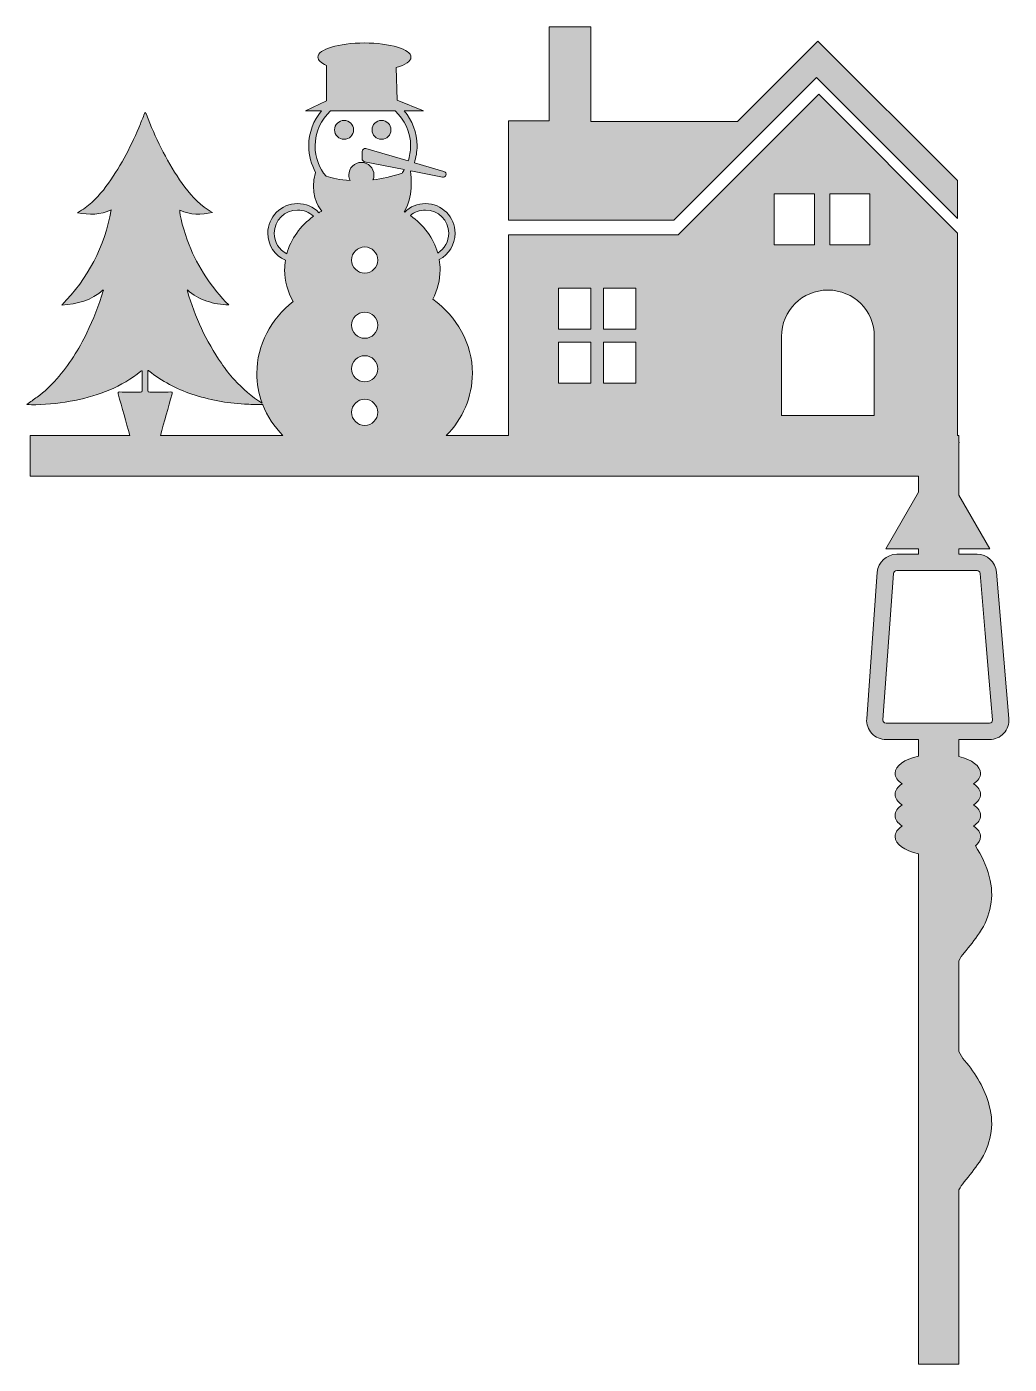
# Model space of a CAD drawing. Extents: x 587 to 2414, y -2744 to -256.
import ezdxf

# ---------------------------------------------------------------- set-up
doc = ezdxf.new("R2010")
doc.units = 0
doc.header["$MEASUREMENT"] = 0
doc.layers.add('Layer 1', color=7, linetype='Continuous')

# ---------------------------------------------------------------- blocks, each defined once
blk = doc.blocks.new('block 2')
at = {"layer": 'Layer 1', "true_color": 0xffffff}
h = blk.add_hatch(color=7, dxfattribs=at)
h.dxf.hatch_style = 2
h.paths.add_polyline_path([(2055.6, -350.2), (2318, -612.6), (2318, -542.1), (2058.2, -282.4), (1908.5, -432.1), (1636.1, -432.1), (1636.1, -255.8), (1558.7, -255.8), (1558.7, -430.7), (1482.8, -430.7), (1482.8, -615.6), (1790.2, -615.6)])
h = blk.add_hatch(color=7, dxfattribs=at)
h.dxf.hatch_style = 2
edge = h.paths.add_edge_path()
edge.add_spline(control_points=[(2377.4, -1581.7), (2387.4, -1581.7), (2397.1, -1577.4), (2403.9, -1570), (2410.7, -1562.6), (2414.2, -1552.6), (2413.3, -1542.5), (2413.3, -1542.5), (2390.3, -1270.1), (2390.3, -1270.1), (2388.7, -1251.3), (2373.2, -1237.1), (2354.3, -1237.1), (2354.3, -1237.1), (2320.5, -1237.1), (2320.5, -1237.1), (2320.5, -1237.1), (2320.5, -1226.9), (2320.5, -1226.9), (2320.5, -1226.9), (2378.2, -1226.9), (2378.2, -1226.9), (2378.2, -1226.9), (2320.5, -1127.1), (2320.5, -1127.1), (2320.5, -1127.1), (2320.5, -1029.7), (2320.5, -1029.7), (2320.5, -1029.7), (2321.2, -1029.7), (2321.2, -1029.7), (2321.2, -1029.7), (2321.2, -1028.6), (2321.2, -1028.6), (2321.2, -1028.6), (2320.5, -1028.6), (2320.5, -1028.6), (2320.5, -1028.6), (2320.5, -1016.4), (2320.5, -1016.4), (2320.5, -1016.4), (2318, -1016.4), (2318, -1016.4), (2318, -1016.4), (2318, -639.5), (2318, -639.5), (2318, -639.5), (2059.7, -381.2), (2059.7, -381.2), (2059.7, -381.2), (1798.1, -642.7), (1798.1, -642.7), (1798.1, -642.7), (1482.8, -642.7), (1482.8, -642.7), (1482.8, -642.7), (1482.8, -1016.4), (1482.8, -1016.4), (1482.8, -1016.4), (1367, -1016.4), (1367, -1016.4), (1397.3, -985.3), (1415.6, -944.7), (1415.6, -900.3), (1415.6, -844.9), (1386.9, -795.3), (1342, -762.6), (1350.8, -745.7), (1355.5, -727), (1355.5, -708.2), (1355.5, -701.6), (1354.9, -695.2), (1353.9, -688.9), (1371.9, -679.5), (1383.5, -660.8), (1383.5, -640), (1383.5, -609.5), (1358.8, -584.8), (1328.3, -584.8), (1313.7, -584.8), (1300, -590.4), (1289.8, -600.5), (1289.5, -600.3), (1289.2, -600.2), (1288.9, -600), (1305.5, -573.1), (1302, -534.8), (1300.8, -524.9), (1300.9, -524.6), (1301.1, -524.3), (1301.2, -524), (1301.2, -524), (1360.1, -535.7), (1360.1, -535.7), (1362.7, -536.3), (1365.4, -534.7), (1366.4, -532.2), (1367.5, -529.2), (1365.8, -525.9), (1362.7, -525), (1362.7, -525), (1307.7, -508.8), (1307.7, -508.8), (1310.9, -499), (1312.7, -488.4), (1312.7, -477.5), (1312.7, -452.7), (1303.6, -429.9), (1288.7, -412.4), (1288.7, -412.4), (1324.7, -412.4), (1324.7, -412.4), (1324.7, -412.4), (1275.5, -392.3), (1275.5, -392.3), (1275.5, -392.3), (1274, -331.7), (1274, -331.7), (1290.9, -326.8), (1301.4, -320), (1301.4, -312.4), (1301.4, -297.8), (1262.7, -286), (1214.8, -286), (1167, -286), (1128.2, -297.8), (1128.2, -312.4), (1128.2, -318.1), (1134.2, -323.4), (1144.2, -327.7), (1144.2, -327.7), (1144.2, -393.5), (1144.2, -393.5), (1144.2, -393.5), (1105, -412.4), (1105, -412.4), (1105, -412.4), (1135.1, -412.4), (1135.1, -412.4), (1120.2, -429.9), (1111.2, -452.7), (1111.2, -477.5), (1111.2, -495.4), (1115.9, -512.2), (1124.1, -526.8), (1112.4, -564.3), (1128.2, -589.6), (1135.5, -598.6), (1133.6, -599.6), (1131.8, -600.6), (1130.1, -601.7), (1119.7, -590.9), (1105.5, -584.8), (1090.3, -584.8), (1059.9, -584.8), (1035.1, -609.5), (1035.1, -640), (1035.1, -661.9), (1048.1, -681.5), (1067.8, -690.3), (1066.9, -696.2), (1066.4, -702.1), (1066.4, -708.2), (1066.4, -728.8), (1071.9, -749), (1082.4, -767.1), (1040.9, -799.7), (1014.7, -847.4), (1014.7, -900.3), (1014.7, -919.7), (1018.2, -938.4), (1024.7, -955.9), (1005.1, -944.2), (988.2, -929.1), (972.9, -912.3), (964.1, -902.7), (956.1, -892.4), (948.7, -881.6), (920.2, -840.5), (899.8, -795.6), (885.5, -747.8), (885.3, -747), (884.5, -746.2), (885.5, -745.1), (895.9, -755), (908.1, -761.6), (921.5, -766.1), (934.8, -770.6), (948.4, -773.1), (962.5, -773.3), (946.5, -757.2), (932.3, -740), (919.8, -721.2), (907.4, -702.3), (896.9, -682.4), (888.6, -661.3), (879.4, -638), (870.1, -603.2), (871.4, -597), (891, -606.5), (911.4, -605.3), (932, -601.3), (926.7, -598.1), (921.5, -594.9), (916.7, -591.2), (898.3, -577.2), (883.9, -559.5), (871, -540.5), (845.3, -502.8), (825.7, -461.8), (809.2, -419.3), (808.6, -417.8), (808.3, -416), (806.9, -414.5), (803.9, -422), (801.1, -429.3), (798.1, -436.5), (782, -475.2), (763.3, -512.6), (738.8, -546.8), (726.4, -564.1), (712.7, -580.3), (695.2, -592.8), (691, -595.8), (686.5, -598.4), (681.4, -601.7), (702.9, -605.2), (723.5, -606.6), (744, -596.4), (731.4, -665.3), (700.8, -724), (651.9, -773.4), (680.5, -771.6), (707.2, -765), (729, -744.9), (729.6, -745.9), (729.1, -746.6), (728.9, -747.2), (721.1, -774), (710.9, -799.9), (698.6, -825), (683.5, -855.9), (665.6, -885.1), (642.6, -910.8), (631.5, -923.2), (619.7, -935), (606, -944.7), (599.7, -949.1), (593.4, -953.5), (586.7, -958.2), (592.6, -959), (598, -958.9), (603.5, -958.8), (628, -958.3), (652.3, -955.7), (676.3, -950.8), (721.2, -941.7), (763.1, -925.7), (799.2, -896.6), (799.7, -896.2), (800.5, -895.6), (801, -895.7), (802, -896), (801.6, -897.1), (801.6, -897.8), (801.6, -909.1), (801.5, -920.5), (801.7, -931.8), (801.7, -934.6), (800.9, -935.3), (798.1, -935.3), (785.3, -935.2), (772.4, -935.3), (759.6, -935.2), (757, -935.2), (755.9, -935.4), (756.8, -938.5), (764.1, -964.5), (771.4, -990.5), (778.6, -1016.4), (778.6, -1016.4), (593.3, -1016.4), (593.3, -1016.4), (593.3, -1016.4), (593.3, -1091.6), (593.3, -1091.6), (593.3, -1091.6), (2245.3, -1091.6), (2245.3, -1091.6), (2245.3, -1091.6), (2245.3, -1121.8), (2245.3, -1121.8), (2245.3, -1121.8), (2184.5, -1226.9), (2184.5, -1226.9), (2184.5, -1226.9), (2245.3, -1226.9), (2245.3, -1226.9), (2245.3, -1226.9), (2245.3, -1237.1), (2245.3, -1237.1), (2245.3, -1237.1), (2204.8, -1237.1), (2204.8, -1237.1), (2186, -1237.1), (2170.2, -1251.8), (2168.8, -1270.5), (2168.8, -1270.5), (2149, -1543), (2149, -1543), (2148.3, -1552.9), (2151.8, -1562.8), (2158.6, -1570.2), (2165.4, -1577.5), (2175, -1581.7), (2185, -1581.7), (2185, -1581.7), (2245.3, -1581.7), (2245.3, -1581.7), (2245.3, -1581.7), (2245.3, -1612.4), (2245.3, -1612.4), (2219.5, -1618.3), (2201.8, -1630.4), (2201.8, -1644.3), (2201.8, -1651.6), (2206.6, -1658.3), (2214.8, -1664), (2206.6, -1669.6), (2201.8, -1676.4), (2201.8, -1683.6), (2201.8, -1690.9), (2206.6, -1697.6), (2214.8, -1703.3), (2206.6, -1708.9), (2201.8, -1715.7), (2201.8, -1722.9), (2201.8, -1730.1), (2206.6, -1736.9), (2214.8, -1742.5), (2206.6, -1748.2), (2201.8, -1754.9), (2201.8, -1762.2), (2201.8, -1776.1), (2219.5, -1788.2), (2245.3, -1794.1), (2245.3, -1794.1), (2245.3, -2718), (2245.3, -2718), (2245.3, -2718), (2245.3, -2743.6), (2245.3, -2743.6), (2245.3, -2743.6), (2320.5, -2743.6), (2320.5, -2743.6), (2320.5, -2743.6), (2320.5, -2718.6), (2320.5, -2718.6), (2320.5, -2718.6), (2320.5, -2419.3), (2320.5, -2419.3), (2323.3, -2414), (2326.5, -2408.9), (2330.3, -2404.4), (2340.4, -2392.5), (2350, -2380.3), (2358.6, -2367.5), (2380.1, -2335.5), (2386.9, -2300.3), (2377.1, -2262.8), (2368.9, -2231), (2352.1, -2203.5), (2331.1, -2178.7), (2326.7, -2173.4), (2323.2, -2167.7), (2320.5, -2161.8), (2320.5, -2161.8), (2320.5, -1993.1), (2320.5, -1993.1), (2323.3, -1987.8), (2326.5, -1982.7), (2330.3, -1978.2), (2340.4, -1966.3), (2350, -1954.1), (2358.6, -1941.3), (2380.1, -1909.3), (2386.9, -1874.1), (2377.1, -1836.5), (2371.7, -1815.7), (2362.7, -1796.8), (2351.2, -1779.3), (2357.3, -1774.2), (2360.8, -1768.4), (2360.8, -1762.2), (2360.8, -1754.9), (2356, -1748.2), (2347.8, -1742.5), (2356, -1736.9), (2360.8, -1730.1), (2360.8, -1722.9), (2360.8, -1715.7), (2356, -1708.9), (2347.8, -1703.3), (2356, -1697.6), (2360.8, -1690.9), (2360.8, -1683.6), (2360.8, -1676.4), (2356, -1669.6), (2347.8, -1664), (2356, -1658.3), (2360.8, -1651.6), (2360.8, -1644.3), (2360.8, -1630.9), (2344.5, -1619.3), (2320.5, -1613.1), (2320.5, -1613.1), (2320.5, -1581.7), (2320.5, -1581.7), (2320.5, -1581.7), (2377.4, -1581.7), (2377.4, -1581.7)], knot_values=[0, 0, 0, 0, 1, 1, 1, 2, 2, 2, 3, 3, 3, 4, 4, 4, 5, 5, 5, 6, 6, 6, 7, 7, 7, 8, 8, 8, 9, 9, 9, 10, 10, 10, 11, 11, 11, 12, 12, 12, 13, 13, 13, 14, 14, 14, 15, 15, 15, 16, 16, 16, 17, 17, 17, 18, 18, 18, 19, 19, 19, 20, 20, 20, 21, 21, 21, 22, 22, 22, 23, 23, 23, 24, 24, 24, 25, 25, 25, 26, 26, 26, 27, 27, 27, 28, 28, 28, 29, 29, 29, 30, 30, 30, 31, 31, 31, 32, 32, 32, 33, 33, 33, 34, 34, 34, 35, 35, 35, 36, 36, 36, 37, 37, 37, 38, 38, 38, 39, 39, 39, 40, 40, 40, 41, 41, 41, 42, 42, 42, 43, 43, 43, 44, 44, 44, 45, 45, 45, 46, 46, 46, 47, 47, 47, 48, 48, 48, 49, 49, 49, 50, 50, 50, 51, 51, 51, 52, 52, 52, 53, 53, 53, 54, 54, 54, 55, 55, 55, 56, 56, 56, 57, 57, 57, 58, 58, 58, 59, 59, 59, 60, 60, 60, 61, 61, 61, 62, 62, 62, 63, 63, 63, 64, 64, 64, 65, 65, 65, 66, 66, 66, 67, 67, 67, 68, 68, 68, 69, 69, 69, 70, 70, 70, 71, 71, 71, 72, 72, 72, 73, 73, 73, 74, 74, 74, 75, 75, 75, 76, 76, 76, 77, 77, 77, 78, 78, 78, 79, 79, 79, 80, 80, 80, 81, 81, 81, 82, 82, 82, 83, 83, 83, 84, 84, 84, 85, 85, 85, 86, 86, 86, 87, 87, 87, 88, 88, 88, 89, 89, 89, 90, 90, 90, 91, 91, 91, 92, 92, 92, 93, 93, 93, 94, 94, 94, 95, 95, 95, 96, 96, 96, 97, 97, 97, 98, 98, 98, 99, 99, 99, 100, 100, 100, 101, 101, 101, 102, 102, 102, 103, 103, 103, 104, 104, 104, 105, 105, 105, 106, 106, 106, 107, 107, 107, 108, 108, 108, 109, 109, 109, 110, 110, 110, 111, 111, 111, 112, 112, 112, 113, 113, 113, 114, 114, 114, 115, 115, 115, 116, 116, 116, 117, 117, 117, 118, 118, 118, 119, 119, 119, 120, 120, 120, 121, 121, 121, 122, 122, 122, 123, 123, 123, 124, 124, 124, 125, 125, 125, 126, 126, 126, 127, 127, 127, 128, 128, 128, 129, 129, 129, 130, 130, 130, 131, 131, 131, 132, 132, 132, 133, 133, 133, 134, 134, 134, 135, 135, 135, 136, 136, 136, 137, 137, 137, 138, 138, 138, 139, 139, 139, 140, 140, 140, 140], degree=3, periodic=1)
h.paths.add_polyline_path([(2080.4, -566.8), (2155, -566.8), (2155, -661.4), (2080.4, -661.4)])
edge = h.paths.add_edge_path()
edge.add_spline(control_points=[(2076.9, -745.6), (2124.6, -745.6), (2163.2, -784.2), (2163.2, -831.9), (2163.2, -831.9), (2163.2, -979.2), (2163.2, -979.2), (2163.2, -979.2), (1990.5, -979.2), (1990.5, -979.2), (1990.5, -979.2), (1990.5, -831.9), (1990.5, -831.9), (1990.5, -784.2), (2029.2, -745.6), (2076.9, -745.6)], knot_values=[0, 0, 0, 0, 1, 1, 1, 2, 2, 2, 3, 3, 3, 4, 4, 4, 5, 5, 5, 5], degree=3, periodic=1)
h.paths.add_polyline_path([(1977.2, -566.8), (2051.8, -566.8), (2051.8, -661.4), (1977.2, -661.4)])
h.paths.add_polyline_path([(1659.2, -742), (1719.4, -742), (1719.4, -818.4), (1659.2, -818.4)])
h.paths.add_polyline_path([(1659.2, -842.5), (1719.4, -842.5), (1719.4, -919), (1659.2, -919)])
h.paths.add_polyline_path([(1575.8, -742), (1636, -742), (1636, -818.4), (1575.8, -818.4)])
h.paths.add_polyline_path([(1575.8, -842.5), (1636, -842.5), (1636, -919), (1575.8, -919)])
edge = h.paths.add_edge_path()
edge.add_spline(control_points=[(1215.3, -786.6), (1228.8, -786.6), (1239.6, -797.5), (1239.6, -811), (1239.6, -824.4), (1228.8, -835.3), (1215.3, -835.3), (1201.9, -835.3), (1191, -824.4), (1191, -811), (1191, -797.5), (1201.9, -786.6), (1215.3, -786.6)], knot_values=[0, 0, 0, 0, 1, 1, 1, 2, 2, 2, 3, 3, 3, 4, 4, 4, 4], degree=3, periodic=1)
edge = h.paths.add_edge_path()
edge.add_spline(control_points=[(1191, -689.8), (1191, -676.4), (1201.9, -665.5), (1215.3, -665.5), (1228.8, -665.5), (1239.6, -676.4), (1239.6, -689.8), (1239.6, -703.2), (1228.8, -714.1), (1215.3, -714.1), (1201.9, -714.1), (1191, -703.2), (1191, -689.8)], knot_values=[0, 0, 0, 0, 1, 1, 1, 2, 2, 2, 3, 3, 3, 4, 4, 4, 4], degree=3, periodic=1)
edge = h.paths.add_edge_path()
edge.add_spline(control_points=[(1215.3, -867.7), (1228.8, -867.7), (1239.6, -878.6), (1239.6, -892), (1239.6, -905.4), (1228.8, -916.3), (1215.3, -916.3), (1201.9, -916.3), (1191, -905.4), (1191, -892), (1191, -878.6), (1201.9, -867.7), (1215.3, -867.7)], knot_values=[0, 0, 0, 0, 1, 1, 1, 2, 2, 2, 3, 3, 3, 4, 4, 4, 4], degree=3, periodic=1)
edge = h.paths.add_edge_path()
edge.add_spline(control_points=[(1215.3, -948.7), (1228.8, -948.7), (1239.6, -959.6), (1239.6, -973), (1239.6, -986.4), (1228.8, -997.3), (1215.3, -997.3), (1201.9, -997.3), (1191, -986.4), (1191, -973), (1191, -959.6), (1201.9, -948.7), (1215.3, -948.7)], knot_values=[0, 0, 0, 0, 1, 1, 1, 2, 2, 2, 3, 3, 3, 4, 4, 4, 4], degree=3, periodic=1)
edge = h.paths.add_edge_path()
edge.add_spline(control_points=[(1328.3, -596.7), (1352.2, -596.7), (1371.6, -616.1), (1371.6, -640), (1371.6, -655.2), (1363.6, -669), (1351.1, -676.7), (1343.2, -648.8), (1324.9, -624.5), (1300.2, -607.1), (1307.9, -600.4), (1317.8, -596.7), (1328.3, -596.7)], knot_values=[0, 0, 0, 0, 1, 1, 1, 2, 2, 2, 3, 3, 3, 4, 4, 4, 4], degree=3, periodic=1)
edge = h.paths.add_edge_path()
edge.add_spline(control_points=[(1123.1, -477.5), (1123.1, -451.8), (1134.1, -428.6), (1151.6, -412.4), (1151.6, -412.4), (1272.2, -412.4), (1272.2, -412.4), (1289.7, -428.6), (1300.7, -451.8), (1300.7, -477.5), (1300.7, -487.3), (1299.1, -496.7), (1296.2, -505.5), (1296.2, -505.5), (1217.7, -482.5), (1217.7, -482.5), (1214.2, -481.5), (1210.6, -484.1), (1210.6, -487.7), (1210.6, -487.7), (1210.4, -501.3), (1210.4, -501.3), (1210.4, -504), (1212.3, -506.3), (1214.9, -506.9), (1214.9, -506.9), (1289, -521.6), (1289, -521.6), (1287.6, -523.9), (1286.2, -526.2), (1284.7, -528.3), (1265.2, -534.9), (1247.1, -538.8), (1230.6, -540.8), (1231.8, -537.9), (1232.5, -534.8), (1232.5, -531.5), (1232.5, -518.6), (1222.1, -508.1), (1209.2, -508.1), (1196.2, -508.1), (1185.8, -518.6), (1185.8, -531.5), (1185.8, -535.3), (1186.7, -538.9), (1188.3, -542), (1169.5, -540.8), (1154.4, -537.4), (1143.5, -534), (1130.8, -518.7), (1123.1, -499), (1123.1, -477.5)], knot_values=[0, 0, 0, 0, 1, 1, 1, 2, 2, 2, 3, 3, 3, 4, 4, 4, 5, 5, 5, 6, 6, 6, 7, 7, 7, 8, 8, 8, 9, 9, 9, 10, 10, 10, 11, 11, 11, 12, 12, 12, 13, 13, 13, 14, 14, 14, 15, 15, 15, 16, 16, 16, 17, 17, 17, 17], degree=3, periodic=1)
edge = h.paths.add_edge_path()
edge.add_spline(control_points=[(1070.4, -678.3), (1056.2, -671), (1047.1, -656.3), (1047.1, -640), (1047.1, -616.1), (1066.5, -596.7), (1090.3, -596.7), (1101.5, -596.7), (1111.9, -600.9), (1119.9, -608.4), (1095.6, -626), (1077.9, -650.4), (1070.4, -678.3)], knot_values=[0, 0, 0, 0, 1, 1, 1, 2, 2, 2, 3, 3, 3, 4, 4, 4, 4], degree=3, periodic=1)
edge = h.paths.add_edge_path()
edge.add_spline(control_points=[(854.6, -935.2), (841.5, -935.3), (828.4, -935.2), (815.4, -935.3), (813, -935.3), (812.1, -934.6), (812.2, -932.1), (812.3, -923), (812.2, -913.9), (812.2, -904.8), (812.2, -901.6), (812.2, -898.4), (812.2, -895.3), (813.3, -895), (813.7, -895.6), (814.1, -895.9), (837.9, -915.5), (864.9, -929.3), (893.9, -939.1), (925.6, -949.7), (958.1, -955.9), (991.5, -957.7), (1002.4, -958.3), (1013.3, -959), (1024.2, -958.7), (1024.7, -958.7), (1025.3, -958.8), (1025.8, -958.8), (1034.2, -980.1), (1047, -999.7), (1063.3, -1016.4), (1063.3, -1016.4), (835.3, -1016.4), (835.3, -1016.4), (842.5, -990.4), (849.8, -964.5), (857.1, -938.5), (857.9, -935.7), (857.3, -935.2), (854.6, -935.2)], knot_values=[0, 0, 0, 0, 1, 1, 1, 2, 2, 2, 3, 3, 3, 4, 4, 4, 5, 5, 5, 6, 6, 6, 7, 7, 7, 8, 8, 8, 9, 9, 9, 10, 10, 10, 11, 11, 11, 12, 12, 12, 13, 13, 13, 13], degree=3, periodic=1)
edge = h.paths.add_edge_path()
edge.add_spline(control_points=[(2185, -1551.3), (2182.9, -1551.3), (2181.5, -1550.1), (2180.9, -1549.4), (2180.2, -1548.8), (2179.2, -1547.3), (2179.3, -1545.2), (2179.3, -1545.2), (2199.1, -1272.7), (2199.1, -1272.7), (2199.3, -1269.8), (2201.8, -1267.5), (2204.8, -1267.5), (2204.8, -1267.5), (2245.3, -1267.5), (2245.3, -1267.5), (2245.3, -1267.5), (2320.5, -1267.5), (2320.5, -1267.5), (2320.5, -1267.5), (2354.3, -1267.5), (2354.3, -1267.5), (2357.3, -1267.5), (2359.7, -1269.7), (2360, -1272.7), (2360, -1272.7), (2369.4, -1384.2), (2369.4, -1384.2), (2369.4, -1384.2), (2376.9, -1473.2), (2376.9, -1473.2), (2376.9, -1473.2), (2383, -1545.1), (2383, -1545.1), (2383.2, -1547.3), (2382.2, -1548.8), (2381.6, -1549.4), (2380.9, -1550.1), (2379.5, -1551.3), (2377.4, -1551.3), (2377.4, -1551.3), (2328.4, -1551.3), (2328.4, -1551.3), (2328.4, -1551.3), (2245.3, -1551.3), (2245.3, -1551.3), (2245.3, -1551.3), (2185, -1551.3), (2185, -1551.3)], knot_values=[0, 0, 0, 0, 1, 1, 1, 2, 2, 2, 3, 3, 3, 4, 4, 4, 5, 5, 5, 6, 6, 6, 7, 7, 7, 8, 8, 8, 9, 9, 9, 10, 10, 10, 11, 11, 11, 12, 12, 12, 13, 13, 13, 14, 14, 14, 15, 15, 15, 16, 16, 16, 16], degree=3, periodic=1)
h = blk.add_hatch(color=7, dxfattribs=at)
h.dxf.hatch_style = 2
edge = h.paths.add_edge_path()
edge.add_spline(control_points=[(1176.9, -465.2), (1186.7, -465.2), (1194.6, -457.4), (1194.6, -447.6), (1194.6, -437.9), (1186.7, -430), (1176.9, -430), (1167.2, -430), (1159.3, -437.9), (1159.3, -447.6), (1159.3, -457.4), (1167.2, -465.2), (1176.9, -465.2)], knot_values=[0, 0, 0, 0, 1, 1, 1, 2, 2, 2, 3, 3, 3, 4, 4, 4, 4], degree=3, periodic=1)
h = blk.add_hatch(color=7, dxfattribs=at)
h.dxf.hatch_style = 2
edge = h.paths.add_edge_path()
edge.add_spline(control_points=[(1246.5, -465.2), (1256.3, -465.2), (1264.2, -457.4), (1264.2, -447.6), (1264.2, -437.9), (1256.3, -430), (1246.5, -430), (1236.8, -430), (1228.9, -437.9), (1228.9, -447.6), (1228.9, -457.4), (1236.8, -465.2), (1246.5, -465.2)], knot_values=[0, 0, 0, 0, 1, 1, 1, 2, 2, 2, 3, 3, 3, 4, 4, 4, 4], degree=3, periodic=1)
at = {"layer": 'Layer 1', "lineweight": 0}
for points in [[(2055.6, -350.2), (2318, -612.6), (2318, -542.1), (2058.2, -282.4), (1908.5, -432.1), (1636.1, -432.1), (1636.1, -255.8), (1558.7, -255.8), (1558.7, -430.7), (1482.8, -430.7), (1482.8, -615.6), (1790.2, -615.6), (2055.6, -350.2)], [(1977.2, -566.8), (2051.8, -566.8), (2051.8, -661.4), (1977.2, -661.4), (1977.2, -566.8)], [(2080.4, -566.8), (2155, -566.8), (2155, -661.4), (2080.4, -661.4), (2080.4, -566.8)], [(1575.8, -742), (1636, -742), (1636, -818.4), (1575.8, -818.4), (1575.8, -742)], [(1659.2, -742), (1719.4, -742), (1719.4, -818.4), (1659.2, -818.4), (1659.2, -742)], [(1575.8, -842.5), (1636, -842.5), (1636, -919), (1575.8, -919), (1575.8, -842.5)], [(1659.2, -842.5), (1719.4, -842.5), (1719.4, -919), (1659.2, -919), (1659.2, -842.5)]]:
    blk.add_lwpolyline(points, dxfattribs=at)
for points, knots in [([(2377.4, -1581.7), (2387.4, -1581.7), (2397.1, -1577.4), (2403.9, -1570), (2410.7, -1562.6), (2414.2, -1552.6), (2413.3, -1542.5), (2413.3, -1542.5), (2390.3, -1270.1), (2390.3, -1270.1), (2388.7, -1251.3), (2373.2, -1237.1), (2354.3, -1237.1), (2354.3, -1237.1), (2320.5, -1237.1), (2320.5, -1237.1), (2320.5, -1237.1), (2320.5, -1226.9), (2320.5, -1226.9), (2320.5, -1226.9), (2378.2, -1226.9), (2378.2, -1226.9), (2378.2, -1226.9), (2320.5, -1127.1), (2320.5, -1127.1), (2320.5, -1127.1), (2320.5, -1029.7), (2320.5, -1029.7), (2320.5, -1029.7), (2321.2, -1029.7), (2321.2, -1029.7), (2321.2, -1029.7), (2321.2, -1028.6), (2321.2, -1028.6), (2321.2, -1028.6), (2320.5, -1028.6), (2320.5, -1028.6), (2320.5, -1028.6), (2320.5, -1016.4), (2320.5, -1016.4), (2320.5, -1016.4), (2318, -1016.4), (2318, -1016.4), (2318, -1016.4), (2318, -639.5), (2318, -639.5), (2318, -639.5), (2059.7, -381.2), (2059.7, -381.2), (2059.7, -381.2), (1798.1, -642.7), (1798.1, -642.7), (1798.1, -642.7), (1482.8, -642.7), (1482.8, -642.7), (1482.8, -642.7), (1482.8, -1016.4), (1482.8, -1016.4), (1482.8, -1016.4), (1367, -1016.4), (1367, -1016.4), (1397.3, -985.3), (1415.6, -944.7), (1415.6, -900.3), (1415.6, -844.9), (1386.9, -795.3), (1342, -762.6), (1350.8, -745.7), (1355.5, -727), (1355.5, -708.2), (1355.5, -701.6), (1354.9, -695.2), (1353.9, -688.9), (1371.9, -679.5), (1383.5, -660.8), (1383.5, -640), (1383.5, -609.5), (1358.8, -584.8), (1328.3, -584.8), (1313.7, -584.8), (1300, -590.4), (1289.8, -600.5), (1289.5, -600.3), (1289.2, -600.2), (1288.9, -600), (1305.5, -573.1), (1302, -534.8), (1300.8, -524.9), (1300.9, -524.6), (1301.1, -524.3), (1301.2, -524), (1301.2, -524), (1360.1, -535.7), (1360.1, -535.7), (1362.7, -536.3), (1365.4, -534.7), (1366.4, -532.2), (1367.5, -529.2), (1365.8, -525.9), (1362.7, -525), (1362.7, -525), (1307.7, -508.8), (1307.7, -508.8), (1310.9, -499), (1312.7, -488.4), (1312.7, -477.5), (1312.7, -452.7), (1303.6, -429.9), (1288.7, -412.4), (1288.7, -412.4), (1324.7, -412.4), (1324.7, -412.4), (1324.7, -412.4), (1275.5, -392.3), (1275.5, -392.3), (1275.5, -392.3), (1274, -331.7), (1274, -331.7), (1290.9, -326.8), (1301.4, -320), (1301.4, -312.4), (1301.4, -297.8), (1262.7, -286), (1214.8, -286), (1167, -286), (1128.2, -297.8), (1128.2, -312.4), (1128.2, -318.1), (1134.2, -323.4), (1144.2, -327.7), (1144.2, -327.7), (1144.2, -393.5), (1144.2, -393.5), (1144.2, -393.5), (1105, -412.4), (1105, -412.4), (1105, -412.4), (1135.1, -412.4), (1135.1, -412.4), (1120.2, -429.9), (1111.2, -452.7), (1111.2, -477.5), (1111.2, -495.4), (1115.9, -512.2), (1124.1, -526.8), (1112.4, -564.3), (1128.2, -589.6), (1135.5, -598.6), (1133.6, -599.6), (1131.8, -600.6), (1130.1, -601.7), (1119.7, -590.9), (1105.5, -584.8), (1090.3, -584.8), (1059.9, -584.8), (1035.1, -609.5), (1035.1, -640), (1035.1, -661.9), (1048.1, -681.5), (1067.8, -690.3), (1066.9, -696.2), (1066.4, -702.1), (1066.4, -708.2), (1066.4, -728.8), (1071.9, -749), (1082.4, -767.1), (1040.9, -799.7), (1014.7, -847.4), (1014.7, -900.3), (1014.7, -919.7), (1018.2, -938.4), (1024.7, -955.9), (1005.1, -944.2), (988.2, -929.1), (972.9, -912.3), (964.1, -902.7), (956.1, -892.4), (948.7, -881.6), (920.2, -840.5), (899.8, -795.6), (885.5, -747.8), (885.3, -747), (884.5, -746.2), (885.5, -745.1), (895.9, -755), (908.1, -761.6), (921.5, -766.1), (934.8, -770.6), (948.4, -773.1), (962.5, -773.3), (946.5, -757.2), (932.3, -740), (919.8, -721.2), (907.4, -702.3), (896.9, -682.4), (888.6, -661.3), (879.4, -638), (870.1, -603.2), (871.4, -597), (891, -606.5), (911.4, -605.3), (932, -601.3), (926.7, -598.1), (921.5, -594.9), (916.7, -591.2), (898.3, -577.2), (883.9, -559.5), (871, -540.5), (845.3, -502.8), (825.7, -461.8), (809.2, -419.3), (808.6, -417.8), (808.3, -416), (806.9, -414.5), (803.9, -422), (801.1, -429.3), (798.1, -436.5), (782, -475.2), (763.3, -512.6), (738.8, -546.8), (726.4, -564.1), (712.7, -580.3), (695.2, -592.8), (691, -595.8), (686.5, -598.4), (681.4, -601.7), (702.9, -605.2), (723.5, -606.6), (744, -596.4), (731.4, -665.3), (700.8, -724), (651.9, -773.4), (680.5, -771.6), (707.2, -765), (729, -744.9), (729.6, -745.9), (729.1, -746.6), (728.9, -747.2), (721.1, -774), (710.9, -799.9), (698.6, -825), (683.5, -855.9), (665.6, -885.1), (642.6, -910.8), (631.5, -923.2), (619.7, -935), (606, -944.7), (599.7, -949.1), (593.4, -953.5), (586.7, -958.2), (592.6, -959), (598, -958.9), (603.5, -958.8), (628, -958.3), (652.3, -955.7), (676.3, -950.8), (721.2, -941.7), (763.1, -925.7), (799.2, -896.6), (799.7, -896.2), (800.5, -895.6), (801, -895.7), (802, -896), (801.6, -897.1), (801.6, -897.8), (801.6, -909.1), (801.5, -920.5), (801.7, -931.8), (801.7, -934.6), (800.9, -935.3), (798.1, -935.3), (785.3, -935.2), (772.4, -935.3), (759.6, -935.2), (757, -935.2), (755.9, -935.4), (756.8, -938.5), (764.1, -964.5), (771.4, -990.5), (778.6, -1016.4), (778.6, -1016.4), (593.3, -1016.4), (593.3, -1016.4), (593.3, -1016.4), (593.3, -1091.6), (593.3, -1091.6), (593.3, -1091.6), (2245.3, -1091.6), (2245.3, -1091.6), (2245.3, -1091.6), (2245.3, -1121.8), (2245.3, -1121.8), (2245.3, -1121.8), (2184.5, -1226.9), (2184.5, -1226.9), (2184.5, -1226.9), (2245.3, -1226.9), (2245.3, -1226.9), (2245.3, -1226.9), (2245.3, -1237.1), (2245.3, -1237.1), (2245.3, -1237.1), (2204.8, -1237.1), (2204.8, -1237.1), (2186, -1237.1), (2170.2, -1251.8), (2168.8, -1270.5), (2168.8, -1270.5), (2149, -1543), (2149, -1543), (2148.3, -1552.9), (2151.8, -1562.8), (2158.6, -1570.2), (2165.4, -1577.5), (2175, -1581.7), (2185, -1581.7), (2185, -1581.7), (2245.3, -1581.7), (2245.3, -1581.7), (2245.3, -1581.7), (2245.3, -1612.4), (2245.3, -1612.4), (2219.5, -1618.3), (2201.8, -1630.4), (2201.8, -1644.3), (2201.8, -1651.6), (2206.6, -1658.3), (2214.8, -1664), (2206.6, -1669.6), (2201.8, -1676.4), (2201.8, -1683.6), (2201.8, -1690.9), (2206.6, -1697.6), (2214.8, -1703.3), (2206.6, -1708.9), (2201.8, -1715.7), (2201.8, -1722.9), (2201.8, -1730.1), (2206.6, -1736.9), (2214.8, -1742.5), (2206.6, -1748.2), (2201.8, -1754.9), (2201.8, -1762.2), (2201.8, -1776.1), (2219.5, -1788.2), (2245.3, -1794.1), (2245.3, -1794.1), (2245.3, -2718), (2245.3, -2718), (2245.3, -2718), (2245.3, -2743.6), (2245.3, -2743.6), (2245.3, -2743.6), (2320.5, -2743.6), (2320.5, -2743.6), (2320.5, -2743.6), (2320.5, -2718.6), (2320.5, -2718.6), (2320.5, -2718.6), (2320.5, -2419.3), (2320.5, -2419.3), (2323.3, -2414), (2326.5, -2408.9), (2330.3, -2404.4), (2340.4, -2392.5), (2350, -2380.3), (2358.6, -2367.5), (2380.1, -2335.5), (2386.9, -2300.3), (2377.1, -2262.8), (2368.9, -2231), (2352.1, -2203.5), (2331.1, -2178.7), (2326.7, -2173.4), (2323.2, -2167.7), (2320.5, -2161.8), (2320.5, -2161.8), (2320.5, -1993.1), (2320.5, -1993.1), (2323.3, -1987.8), (2326.5, -1982.7), (2330.3, -1978.2), (2340.4, -1966.3), (2350, -1954.1), (2358.6, -1941.3), (2380.1, -1909.3), (2386.9, -1874.1), (2377.1, -1836.5), (2371.7, -1815.7), (2362.7, -1796.8), (2351.2, -1779.3), (2357.3, -1774.2), (2360.8, -1768.4), (2360.8, -1762.2), (2360.8, -1754.9), (2356, -1748.2), (2347.8, -1742.5), (2356, -1736.9), (2360.8, -1730.1), (2360.8, -1722.9), (2360.8, -1715.7), (2356, -1708.9), (2347.8, -1703.3), (2356, -1697.6), (2360.8, -1690.9), (2360.8, -1683.6), (2360.8, -1676.4), (2356, -1669.6), (2347.8, -1664), (2356, -1658.3), (2360.8, -1651.6), (2360.8, -1644.3), (2360.8, -1630.9), (2344.5, -1619.3), (2320.5, -1613.1), (2320.5, -1613.1), (2320.5, -1581.7), (2320.5, -1581.7), (2320.5, -1581.7), (2377.4, -1581.7), (2377.4, -1581.7)], [0, 0, 0, 0, 1, 1, 1, 2, 2, 2, 3, 3, 3, 4, 4, 4, 5, 5, 5, 6, 6, 6, 7, 7, 7, 8, 8, 8, 9, 9, 9, 10, 10, 10, 11, 11, 11, 12, 12, 12, 13, 13, 13, 14, 14, 14, 15, 15, 15, 16, 16, 16, 17, 17, 17, 18, 18, 18, 19, 19, 19, 20, 20, 20, 21, 21, 21, 22, 22, 22, 23, 23, 23, 24, 24, 24, 25, 25, 25, 26, 26, 26, 27, 27, 27, 28, 28, 28, 29, 29, 29, 30, 30, 30, 31, 31, 31, 32, 32, 32, 33, 33, 33, 34, 34, 34, 35, 35, 35, 36, 36, 36, 37, 37, 37, 38, 38, 38, 39, 39, 39, 40, 40, 40, 41, 41, 41, 42, 42, 42, 43, 43, 43, 44, 44, 44, 45, 45, 45, 46, 46, 46, 47, 47, 47, 48, 48, 48, 49, 49, 49, 50, 50, 50, 51, 51, 51, 52, 52, 52, 53, 53, 53, 54, 54, 54, 55, 55, 55, 56, 56, 56, 57, 57, 57, 58, 58, 58, 59, 59, 59, 60, 60, 60, 61, 61, 61, 62, 62, 62, 63, 63, 63, 64, 64, 64, 65, 65, 65, 66, 66, 66, 67, 67, 67, 68, 68, 68, 69, 69, 69, 70, 70, 70, 71, 71, 71, 72, 72, 72, 73, 73, 73, 74, 74, 74, 75, 75, 75, 76, 76, 76, 77, 77, 77, 78, 78, 78, 79, 79, 79, 80, 80, 80, 81, 81, 81, 82, 82, 82, 83, 83, 83, 84, 84, 84, 85, 85, 85, 86, 86, 86, 87, 87, 87, 88, 88, 88, 89, 89, 89, 90, 90, 90, 91, 91, 91, 92, 92, 92, 93, 93, 93, 94, 94, 94, 95, 95, 95, 96, 96, 96, 97, 97, 97, 98, 98, 98, 99, 99, 99, 100, 100, 100, 101, 101, 101, 102, 102, 102, 103, 103, 103, 104, 104, 104, 105, 105, 105, 106, 106, 106, 107, 107, 107, 108, 108, 108, 109, 109, 109, 110, 110, 110, 111, 111, 111, 112, 112, 112, 113, 113, 113, 114, 114, 114, 115, 115, 115, 116, 116, 116, 117, 117, 117, 118, 118, 118, 119, 119, 119, 120, 120, 120, 121, 121, 121, 122, 122, 122, 123, 123, 123, 124, 124, 124, 125, 125, 125, 126, 126, 126, 127, 127, 127, 128, 128, 128, 129, 129, 129, 130, 130, 130, 131, 131, 131, 132, 132, 132, 133, 133, 133, 134, 134, 134, 135, 135, 135, 136, 136, 136, 137, 137, 137, 138, 138, 138, 139, 139, 139, 140, 140, 140, 140]), ([(1123.1, -477.5), (1123.1, -451.8), (1134.1, -428.6), (1151.6, -412.4), (1151.6, -412.4), (1272.2, -412.4), (1272.2, -412.4), (1289.7, -428.6), (1300.7, -451.8), (1300.7, -477.5), (1300.7, -487.3), (1299.1, -496.7), (1296.2, -505.5), (1296.2, -505.5), (1217.7, -482.5), (1217.7, -482.5), (1214.2, -481.5), (1210.6, -484.1), (1210.6, -487.7), (1210.6, -487.7), (1210.4, -501.3), (1210.4, -501.3), (1210.4, -504), (1212.3, -506.3), (1214.9, -506.9), (1214.9, -506.9), (1289, -521.6), (1289, -521.6), (1287.6, -523.9), (1286.2, -526.2), (1284.7, -528.3), (1265.2, -534.9), (1247.1, -538.8), (1230.6, -540.8), (1231.8, -537.9), (1232.5, -534.8), (1232.5, -531.5), (1232.5, -518.6), (1222.1, -508.1), (1209.2, -508.1), (1196.2, -508.1), (1185.8, -518.6), (1185.8, -531.5), (1185.8, -535.3), (1186.7, -538.9), (1188.3, -542), (1169.5, -540.8), (1154.4, -537.4), (1143.5, -534), (1130.8, -518.7), (1123.1, -499), (1123.1, -477.5)], [0, 0, 0, 0, 1, 1, 1, 2, 2, 2, 3, 3, 3, 4, 4, 4, 5, 5, 5, 6, 6, 6, 7, 7, 7, 8, 8, 8, 9, 9, 9, 10, 10, 10, 11, 11, 11, 12, 12, 12, 13, 13, 13, 14, 14, 14, 15, 15, 15, 16, 16, 16, 17, 17, 17, 17]), ([(1176.9, -465.2), (1186.7, -465.2), (1194.6, -457.4), (1194.6, -447.6), (1194.6, -437.9), (1186.7, -430), (1176.9, -430), (1167.2, -430), (1159.3, -437.9), (1159.3, -447.6), (1159.3, -457.4), (1167.2, -465.2), (1176.9, -465.2)], [0, 0, 0, 0, 1, 1, 1, 2, 2, 2, 3, 3, 3, 4, 4, 4, 4]), ([(1246.5, -465.2), (1256.3, -465.2), (1264.2, -457.4), (1264.2, -447.6), (1264.2, -437.9), (1256.3, -430), (1246.5, -430), (1236.8, -430), (1228.9, -437.9), (1228.9, -447.6), (1228.9, -457.4), (1236.8, -465.2), (1246.5, -465.2)], [0, 0, 0, 0, 1, 1, 1, 2, 2, 2, 3, 3, 3, 4, 4, 4, 4]), ([(1070.4, -678.3), (1056.2, -671), (1047.1, -656.3), (1047.1, -640), (1047.1, -616.1), (1066.5, -596.7), (1090.3, -596.7), (1101.5, -596.7), (1111.9, -600.9), (1119.9, -608.4), (1095.6, -626), (1077.9, -650.4), (1070.4, -678.3)], [0, 0, 0, 0, 1, 1, 1, 2, 2, 2, 3, 3, 3, 4, 4, 4, 4]), ([(1328.3, -596.7), (1352.2, -596.7), (1371.6, -616.1), (1371.6, -640), (1371.6, -655.2), (1363.6, -669), (1351.1, -676.7), (1343.2, -648.8), (1324.9, -624.5), (1300.2, -607.1), (1307.9, -600.4), (1317.8, -596.7), (1328.3, -596.7)], [0, 0, 0, 0, 1, 1, 1, 2, 2, 2, 3, 3, 3, 4, 4, 4, 4]), ([(1191, -689.8), (1191, -676.4), (1201.9, -665.5), (1215.3, -665.5), (1228.8, -665.5), (1239.6, -676.4), (1239.6, -689.8), (1239.6, -703.2), (1228.8, -714.1), (1215.3, -714.1), (1201.9, -714.1), (1191, -703.2), (1191, -689.8)], [0, 0, 0, 0, 1, 1, 1, 2, 2, 2, 3, 3, 3, 4, 4, 4, 4]), ([(2076.9, -745.6), (2124.6, -745.6), (2163.2, -784.2), (2163.2, -831.9), (2163.2, -831.9), (2163.2, -979.2), (2163.2, -979.2), (2163.2, -979.2), (1990.5, -979.2), (1990.5, -979.2), (1990.5, -979.2), (1990.5, -831.9), (1990.5, -831.9), (1990.5, -784.2), (2029.2, -745.6), (2076.9, -745.6)], [0, 0, 0, 0, 1, 1, 1, 2, 2, 2, 3, 3, 3, 4, 4, 4, 5, 5, 5, 5]), ([(1215.3, -786.6), (1228.8, -786.6), (1239.6, -797.5), (1239.6, -811), (1239.6, -824.4), (1228.8, -835.3), (1215.3, -835.3), (1201.9, -835.3), (1191, -824.4), (1191, -811), (1191, -797.5), (1201.9, -786.6), (1215.3, -786.6)], [0, 0, 0, 0, 1, 1, 1, 2, 2, 2, 3, 3, 3, 4, 4, 4, 4]), ([(1215.3, -867.7), (1228.8, -867.7), (1239.6, -878.6), (1239.6, -892), (1239.6, -905.4), (1228.8, -916.3), (1215.3, -916.3), (1201.9, -916.3), (1191, -905.4), (1191, -892), (1191, -878.6), (1201.9, -867.7), (1215.3, -867.7)], [0, 0, 0, 0, 1, 1, 1, 2, 2, 2, 3, 3, 3, 4, 4, 4, 4]), ([(854.6, -935.2), (841.5, -935.3), (828.4, -935.2), (815.4, -935.3), (813, -935.3), (812.1, -934.6), (812.2, -932.1), (812.3, -923), (812.2, -913.9), (812.2, -904.8), (812.2, -901.6), (812.2, -898.4), (812.2, -895.3), (813.3, -895), (813.7, -895.6), (814.1, -895.9), (837.9, -915.5), (864.9, -929.3), (893.9, -939.1), (925.6, -949.7), (958.1, -955.9), (991.5, -957.7), (1002.4, -958.3), (1013.3, -959), (1024.2, -958.7), (1024.7, -958.7), (1025.3, -958.8), (1025.8, -958.8), (1034.2, -980.1), (1047, -999.7), (1063.3, -1016.4), (1063.3, -1016.4), (835.3, -1016.4), (835.3, -1016.4), (842.5, -990.4), (849.8, -964.5), (857.1, -938.5), (857.9, -935.7), (857.3, -935.2), (854.6, -935.2)], [0, 0, 0, 0, 1, 1, 1, 2, 2, 2, 3, 3, 3, 4, 4, 4, 5, 5, 5, 6, 6, 6, 7, 7, 7, 8, 8, 8, 9, 9, 9, 10, 10, 10, 11, 11, 11, 12, 12, 12, 13, 13, 13, 13]), ([(1215.3, -948.7), (1228.8, -948.7), (1239.6, -959.6), (1239.6, -973), (1239.6, -986.4), (1228.8, -997.3), (1215.3, -997.3), (1201.9, -997.3), (1191, -986.4), (1191, -973), (1191, -959.6), (1201.9, -948.7), (1215.3, -948.7)], [0, 0, 0, 0, 1, 1, 1, 2, 2, 2, 3, 3, 3, 4, 4, 4, 4]), ([(2185, -1551.3), (2182.9, -1551.3), (2181.5, -1550.1), (2180.9, -1549.4), (2180.2, -1548.8), (2179.2, -1547.3), (2179.3, -1545.2), (2179.3, -1545.2), (2199.1, -1272.7), (2199.1, -1272.7), (2199.3, -1269.8), (2201.8, -1267.5), (2204.8, -1267.5), (2204.8, -1267.5), (2245.3, -1267.5), (2245.3, -1267.5), (2245.3, -1267.5), (2320.5, -1267.5), (2320.5, -1267.5), (2320.5, -1267.5), (2354.3, -1267.5), (2354.3, -1267.5), (2357.3, -1267.5), (2359.7, -1269.7), (2360, -1272.7), (2360, -1272.7), (2369.4, -1384.2), (2369.4, -1384.2), (2369.4, -1384.2), (2376.9, -1473.2), (2376.9, -1473.2), (2376.9, -1473.2), (2383, -1545.1), (2383, -1545.1), (2383.2, -1547.3), (2382.2, -1548.8), (2381.6, -1549.4), (2380.9, -1550.1), (2379.5, -1551.3), (2377.4, -1551.3), (2377.4, -1551.3), (2328.4, -1551.3), (2328.4, -1551.3), (2328.4, -1551.3), (2245.3, -1551.3), (2245.3, -1551.3), (2245.3, -1551.3), (2185, -1551.3), (2185, -1551.3)], [0, 0, 0, 0, 1, 1, 1, 2, 2, 2, 3, 3, 3, 4, 4, 4, 5, 5, 5, 6, 6, 6, 7, 7, 7, 8, 8, 8, 9, 9, 9, 10, 10, 10, 11, 11, 11, 12, 12, 12, 13, 13, 13, 14, 14, 14, 15, 15, 15, 16, 16, 16, 16])]:
    blk.add_open_spline(points, degree=3, knots=knots, dxfattribs=at)

msp = doc.modelspace()

# ---------------------------------------------------------------- block references
at = {"layer": 'Layer 1'}
msp.add_blockref('block 2', (0, 0), dxfattribs=at)

doc.saveas('drawing.dxf')
